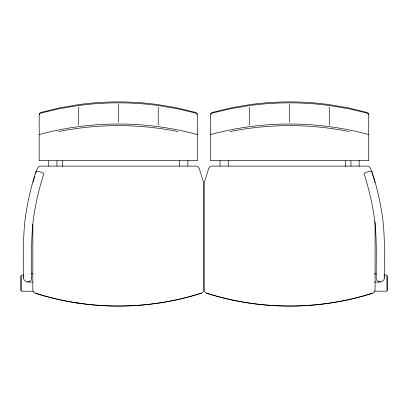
<?xml version="1.0" encoding="UTF-8"?>
<svg xmlns="http://www.w3.org/2000/svg" width="408" height="408" viewBox="0 0 408 408"><rect width="100%" height="100%" fill="white"/><g stroke="black" fill="none" stroke-linecap="round" stroke-linejoin="round"><path stroke-width="0.61" d="M31.691 277.93L31.238 279.975L29.646 281.474L27.596 282.02L25.582 281.474L24.082 279.975L23.531 277.93C23.618 255.627 22.491 233.177 26.352 211.094C28.585 197.549 31.85 184.197 36.113 171.151M23.531 277.93L23.807 276.905M371.79 171.151C376.054 184.197 379.318 197.549 381.551 211.094C385.412 233.177 384.285 255.627 384.367 277.93L383.821 279.975L382.322 281.474L380.276 282.02M33.007 181.907L34.838 176.302M35.567 174.058C36.761 171.278 36.797 166.28 40.805 166.092L195.794 166.092L197.222 166.382L198.421 167.214L199.201 168.448L203.77 183.034L203.77 289.751L203.454 291.236L202.557 292.465L201.236 293.214C147.64 310.228 88.954 310.228 35.358 293.214L34.037 292.465L33.145 291.236L32.829 289.751L32.829 224.324M371.234 171.146L367.741 171.814L363.91 173.364C368.057 185.977 371.234 198.89 373.417 211.987C377.278 233.769 376.069 255.928 376.186 277.93L376.666 279.975L378.257 281.474L380.307 282.02L374.575 282.02M371.601 171.814C370.989 169.447 370.132 166.117 367.098 166.092L212.109 166.092L210.681 166.382L209.483 167.214L208.702 168.448L204.133 183.034L204.133 289.751L204.449 291.236L205.346 292.465L206.667 293.214C260.263 310.228 318.949 310.228 372.545 293.214L373.861 292.465L374.758 291.236L375.074 289.751L375.074 221.784M48.46 160.635L39.194 160.635L39.194 115.031L39.678 113.388L41.009 112.429L59.849 107.84L79.101 104.545A281.556 271.963 0 0 1 157.493 104.545L176.746 107.84L195.585 112.429L196.916 113.388L197.406 115.031L197.406 160.635L179.673 160.635L179.673 166.092M57.115 160.635L179.484 160.635M350.788 160.635L210.497 160.635L210.497 115.031L210.987 113.388L212.318 112.429L231.157 107.84L250.41 104.545A281.556 271.963 0 0 1 328.802 104.545L348.055 107.84L366.894 112.429L368.225 113.388L368.71 115.031L368.71 160.635L350.982 160.635L350.982 166.092M31.416 273.839L32.691 273.839M374.575 273.839L376.482 273.839M383.831 275.038L386.917 275.038L386.917 291.179L374.58 291.179M23.776 275.094L21.308 275.094L21.308 291.236L33.65 291.236M27.596 282.02L32.691 282.02M36.628 293.214L35.358 293.214A272.789 272.498 -1.9 0 0 118.3 306.107A272.789 272.513 2.2 0 0 201.241 293.225M199.966 293.214L201.236 293.214M206.667 293.214L208.57 293.214M371.275 293.214L372.545 293.214A272.789 272.498 1.9 0 1 289.603 306.107A272.789 272.513 -2.2 0 1 206.662 293.225M76.332 302.874L77.602 302.874M97.252 305.306L99.766 305.306M136.833 305.306L139.347 305.306M268.556 305.306L271.07 305.306M308.137 305.306L310.651 305.306M36.669 171.146L40.163 171.814L43.993 173.364C39.846 185.977 36.669 198.89 34.486 211.987C30.625 233.769 31.834 255.928 31.717 277.93M371.841 172.543L372.412 174.303M372.703 175.18L375.029 182.463M384.096 276.905L384.367 277.93M387.6 275.951L387.6 290.496M368.225 114.648L368.225 113.388L348.973 108.793L329.378 105.499A289.915 280.036 0 0 0 249.829 105.499L230.234 108.793L210.987 113.388L210.987 114.648M359.162 160.635L359.162 166.092M345.525 160.803L345.525 166.51M329.531 107.136L329.531 124.833M289.603 104.489L289.603 122.186M249.676 107.136L249.676 124.833M228.23 160.635L228.23 166.092M220.045 160.635L220.045 166.092M196.916 114.648L196.916 113.388L177.669 108.793L158.075 105.499A289.915 280.036 0 0 0 78.525 105.499L58.925 108.793L39.678 113.388L39.678 114.648M187.859 160.635L187.859 166.092M158.227 107.136L158.227 124.833M118.3 104.489L118.3 122.186M78.372 107.136L78.372 124.833M62.378 160.803L62.378 166.51M56.921 166.092L56.921 160.635L48.741 160.635L48.741 166.092M20.4 276.002L20.4 290.552M210.497 134.564A292.215 282.26 0 0 1 368.71 134.564M229.949 131.58A292.215 282.26 0 0 1 349.263 131.58M39.194 134.564A292.215 282.26 0 0 1 197.406 134.564M58.64 131.58A292.215 282.26 0 0 1 177.954 131.58"/></g></svg>
